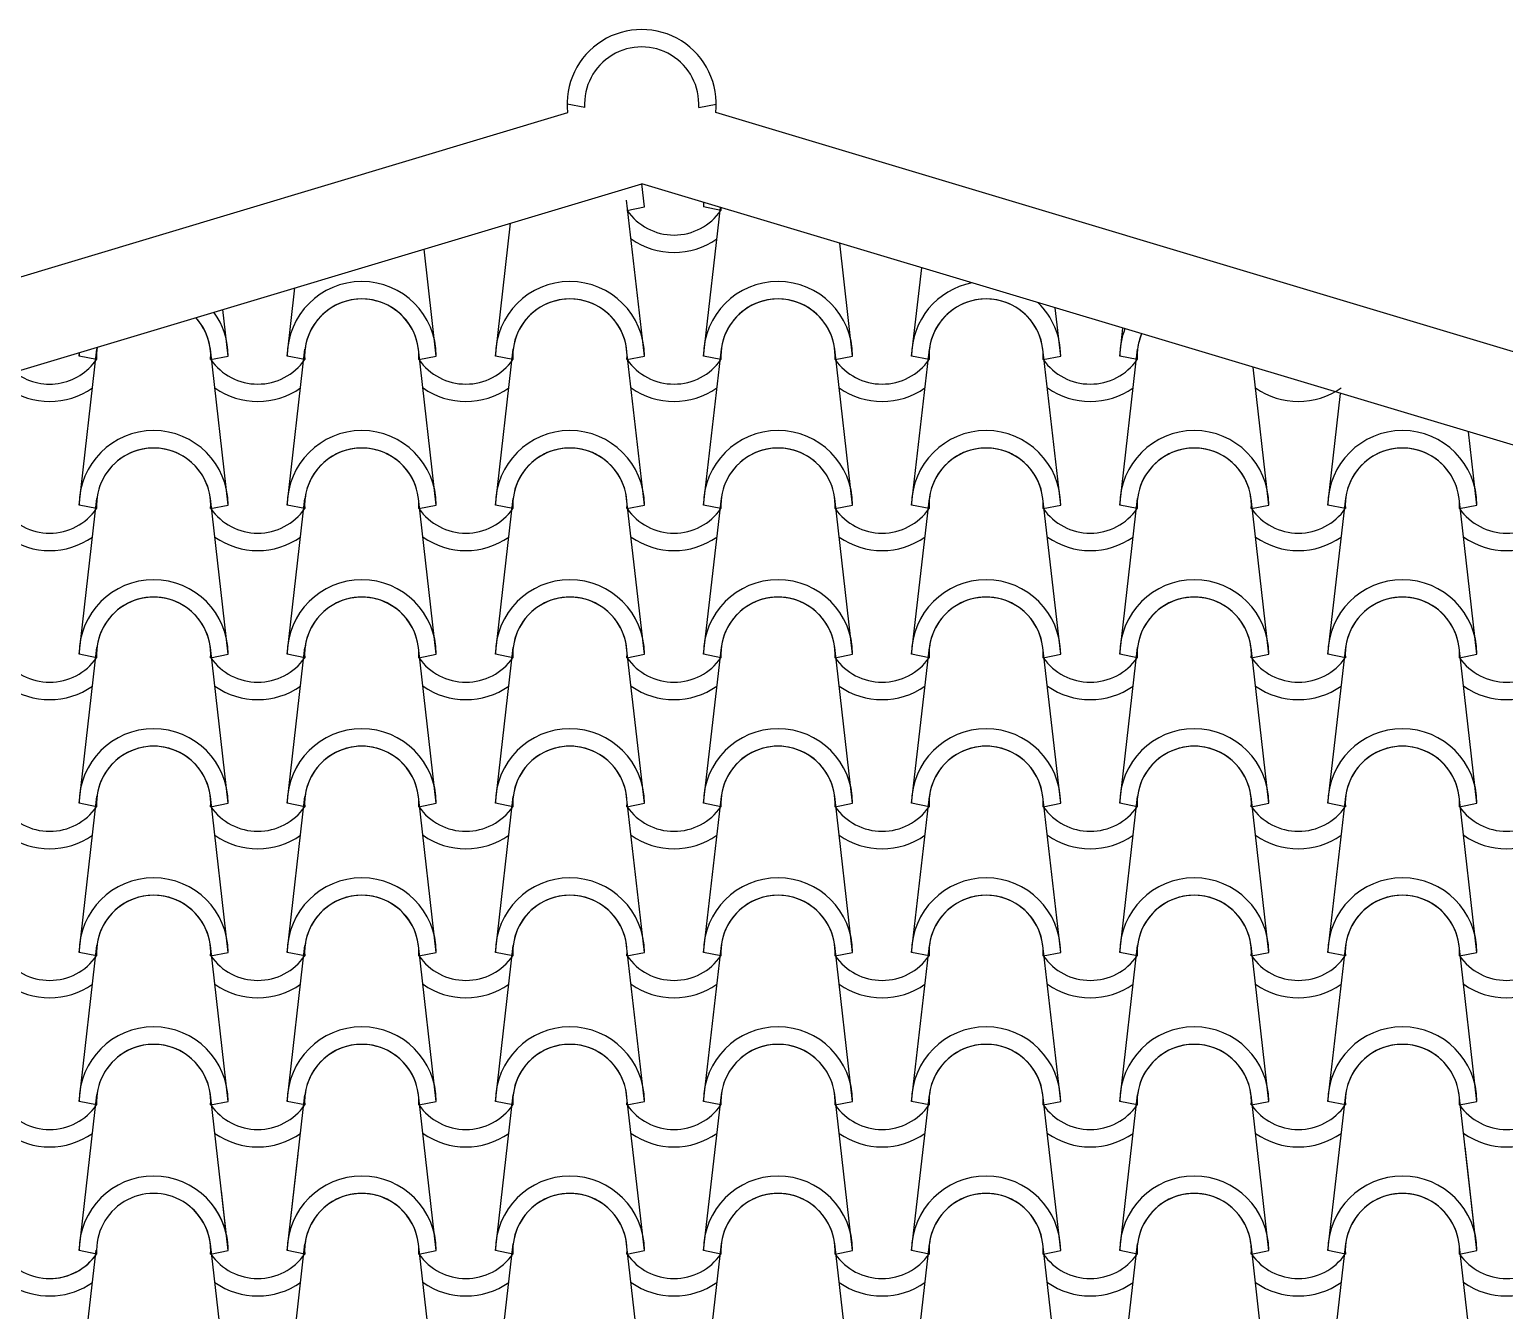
# Model space of a CAD drawing. Header units: millimetres. Extents: x -255 to 41745, y 236 to 29936.
# Drawn here: x 9536 to 10773, y 25998 to 27072 of the extents above; entities that cross this region are included whole.
import ezdxf

# ---------------------------------------------------------------- set-up
doc = ezdxf.new("R2010")
doc.units = ezdxf.units.MM
doc.layers.add('1', color=1, linetype='Continuous')
doc.layers.add('CALIDADES', color=7, linetype='Continuous')

msp = doc.modelspace()

# ---------------------------------------------------------------- linework, layer by layer
at = {"layer": '1'}
for p, q in [((10001.3, 27007), (9986.6, 27009.9)), ((10097, 27007), (10111.6, 27009.9)), ((10051.4, 26923.6), (10049.2, 26943.1)), ((10051.4, 26798.6), (10036.5, 26929.3)), ((10036.7, 26920.7), (10051.4, 26923.6)), ((10036.7, 26920.7), (10051.4, 26923.6)), ((10115.6, 26920.7), (10100.9, 26923.6)), ((10115.6, 26920.7), (10100.9, 26923.6)), ((10100.9, 26798.6), (10115.2, 26923.3)), ((9926.4, 26798.6), (9939.1, 26910)), ((9876.9, 26798.6), (9866.7, 26888.3)), ((10225.9, 26798.6), (10215.1, 26893.3)), ((10275.4, 26798.6), (10283.9, 26872.6)), ((9751.9, 26798.6), (9758.4, 26855.8)), ((9702.4, 26798.6), (9698, 26837.7)), ((10400.4, 26798.6), (10395.8, 26839.1)), ((10449.9, 26798.6), (10452.6, 26822)), ((9577.4, 26673.6), (9592.3, 26804.3)), ((9577.4, 26798.6), (9577.8, 26801.6)), ((9702.4, 26673.6), (9687.5, 26804.3)), ((9751.9, 26673.6), (9766.8, 26804.3)), ((9876.9, 26673.6), (9862, 26804.3)), ((9926.4, 26673.6), (9941.3, 26804.3)), ((10051.4, 26673.6), (10036.5, 26804.3)), ((10100.9, 26673.6), (10115.9, 26804.3)), ((10225.9, 26673.6), (10211, 26804.3)), ((10275.4, 26673.6), (10290.4, 26804.3)), ((10400.4, 26673.6), (10385.5, 26804.3)), ((10449.9, 26673.6), (10464.9, 26804.3)), ((9592.1, 26795.7), (9577.4, 26798.6)), ((9592.1, 26795.7), (9577.4, 26798.6)), ((9687.7, 26795.7), (9702.4, 26798.6)), ((9687.7, 26795.7), (9702.4, 26798.6)), ((9766.6, 26795.7), (9751.9, 26798.6)), ((9766.6, 26795.7), (9751.9, 26798.6)), ((9862.2, 26795.7), (9876.9, 26798.6)), ((9862.2, 26795.7), (9876.9, 26798.6)), ((9941.1, 26795.7), (9926.4, 26798.6)), ((9941.1, 26795.7), (9926.4, 26798.6)), ((10036.7, 26795.7), (10051.4, 26798.6)), ((10036.7, 26795.7), (10051.4, 26798.6)), ((10115.6, 26795.7), (10100.9, 26798.6)), ((10115.6, 26795.7), (10100.9, 26798.6)), ((10211.3, 26795.7), (10225.9, 26798.6)), ((10211.3, 26795.7), (10225.9, 26798.6)), ((10290.1, 26795.7), (10275.4, 26798.6)), ((10290.1, 26795.7), (10275.4, 26798.6)), ((10385.8, 26795.7), (10400.4, 26798.6)), ((10385.8, 26795.7), (10400.4, 26798.6)), ((10464.6, 26795.7), (10449.9, 26798.6)), ((10464.6, 26795.7), (10449.9, 26798.6)), ((10574.9, 26673.6), (10561.7, 26789.3)), ((10624.4, 26673.6), (10635.1, 26767.3)), ((10749.4, 26673.6), (10742.4, 26735.1)), ((9577.4, 26548.6), (9592.3, 26679.3)), ((9702.4, 26548.6), (9687.5, 26679.3)), ((9751.9, 26548.6), (9766.8, 26679.3)), ((9876.9, 26548.6), (9862, 26679.3)), ((9926.4, 26548.6), (9941.3, 26679.3)), ((10051.4, 26548.6), (10036.5, 26679.3)), ((10100.9, 26548.6), (10115.9, 26679.3)), ((10225.9, 26548.6), (10211, 26679.3)), ((10275.4, 26548.6), (10290.4, 26679.3)), ((10400.4, 26548.6), (10385.5, 26679.3)), ((10449.9, 26548.6), (10464.9, 26679.3)), ((10574.9, 26548.6), (10560, 26679.3)), ((10624.4, 26548.6), (10639.4, 26679.3)), ((10749.4, 26548.6), (10734.5, 26679.3)), ((9592.1, 26670.7), (9577.4, 26673.6)), ((9592.1, 26670.7), (9577.4, 26673.6)), ((9687.7, 26670.7), (9702.4, 26673.6)), ((9687.7, 26670.7), (9702.4, 26673.6)), ((9766.6, 26670.7), (9751.9, 26673.6)), ((9766.6, 26670.7), (9751.9, 26673.6)), ((9862.2, 26670.7), (9876.9, 26673.6)), ((9862.2, 26670.7), (9876.9, 26673.6)), ((9941.1, 26670.7), (9926.4, 26673.6)), ((9941.1, 26670.7), (9926.4, 26673.6)), ((10036.7, 26670.7), (10051.4, 26673.6)), ((10036.7, 26670.7), (10051.4, 26673.6)), ((10115.6, 26670.7), (10100.9, 26673.6)), ((10115.6, 26670.7), (10100.9, 26673.6)), ((10211.3, 26670.7), (10225.9, 26673.6)), ((10211.3, 26670.7), (10225.9, 26673.6)), ((10290.1, 26670.7), (10275.4, 26673.6)), ((10290.1, 26670.7), (10275.4, 26673.6)), ((10385.8, 26670.7), (10400.4, 26673.6)), ((10385.8, 26670.7), (10400.4, 26673.6)), ((10464.6, 26670.7), (10449.9, 26673.6)), ((10464.6, 26670.7), (10449.9, 26673.6)), ((10560.3, 26670.7), (10574.9, 26673.6)), ((10560.3, 26670.7), (10574.9, 26673.6)), ((10639.1, 26670.7), (10624.4, 26673.6)), ((10639.1, 26670.7), (10624.4, 26673.6)), ((10734.8, 26670.7), (10749.4, 26673.6)), ((10734.8, 26670.7), (10749.4, 26673.6)), ((9577.4, 26423.6), (9592.3, 26554.3)), ((9702.4, 26423.6), (9687.5, 26554.3)), ((9751.9, 26423.6), (9766.8, 26554.3)), ((9876.9, 26423.6), (9862, 26554.3)), ((9926.4, 26423.6), (9941.3, 26554.3)), ((10051.4, 26423.6), (10036.5, 26554.3)), ((10100.9, 26423.6), (10115.9, 26554.3)), ((10225.9, 26423.6), (10211, 26554.3)), ((10275.4, 26423.6), (10290.4, 26554.3)), ((10400.4, 26423.6), (10385.5, 26554.3)), ((10449.9, 26423.6), (10464.9, 26554.3)), ((10574.9, 26423.6), (10560, 26554.3)), ((10624.4, 26423.6), (10639.4, 26554.3)), ((10749.4, 26423.6), (10734.5, 26554.3)), ((9592.1, 26545.7), (9577.4, 26548.6)), ((9592.1, 26545.7), (9577.4, 26548.6)), ((9687.7, 26545.7), (9702.4, 26548.6)), ((9687.7, 26545.7), (9702.4, 26548.6)), ((9766.6, 26545.7), (9751.9, 26548.6)), ((9766.6, 26545.7), (9751.9, 26548.6)), ((9862.2, 26545.7), (9876.9, 26548.6)), ((9862.2, 26545.7), (9876.9, 26548.6)), ((9941.1, 26545.7), (9926.4, 26548.6)), ((9941.1, 26545.7), (9926.4, 26548.6)), ((10036.7, 26545.7), (10051.4, 26548.6)), ((10036.7, 26545.7), (10051.4, 26548.6)), ((10115.6, 26545.7), (10100.9, 26548.6)), ((10115.6, 26545.7), (10100.9, 26548.6)), ((10211.3, 26545.7), (10225.9, 26548.6)), ((10211.3, 26545.7), (10225.9, 26548.6)), ((10290.1, 26545.7), (10275.4, 26548.6)), ((10290.1, 26545.7), (10275.4, 26548.6)), ((10385.8, 26545.7), (10400.4, 26548.6)), ((10385.8, 26545.7), (10400.4, 26548.6)), ((10464.6, 26545.7), (10449.9, 26548.6)), ((10464.6, 26545.7), (10449.9, 26548.6)), ((10560.3, 26545.7), (10574.9, 26548.6)), ((10560.3, 26545.7), (10574.9, 26548.6)), ((10639.1, 26545.7), (10624.4, 26548.6)), ((10639.1, 26545.7), (10624.4, 26548.6)), ((10734.8, 26545.7), (10749.4, 26548.6)), ((10734.8, 26545.7), (10749.4, 26548.6)), ((9577.4, 26298.6), (9592.3, 26429.3)), ((9702.4, 26298.6), (9687.5, 26429.3)), ((9751.9, 26298.6), (9766.8, 26429.3)), ((9876.9, 26298.6), (9862, 26429.3)), ((9926.4, 26298.6), (9941.3, 26429.3)), ((10051.4, 26298.6), (10036.5, 26429.3)), ((10100.9, 26298.6), (10115.9, 26429.3)), ((10225.9, 26298.6), (10211, 26429.3)), ((10275.4, 26298.6), (10290.4, 26429.3)), ((10400.4, 26298.6), (10385.5, 26429.3)), ((10449.9, 26298.6), (10464.9, 26429.3)), ((10574.9, 26298.6), (10560, 26429.3)), ((10624.4, 26298.6), (10639.4, 26429.3)), ((10749.4, 26298.6), (10734.5, 26429.3)), ((9592.1, 26420.7), (9577.4, 26423.6)), ((9592.1, 26420.7), (9577.4, 26423.6)), ((9687.7, 26420.7), (9702.4, 26423.6)), ((9687.7, 26420.7), (9702.4, 26423.6)), ((9766.6, 26420.7), (9751.9, 26423.6)), ((9766.6, 26420.7), (9751.9, 26423.6)), ((9862.2, 26420.7), (9876.9, 26423.6)), ((9862.2, 26420.7), (9876.9, 26423.6)), ((9941.1, 26420.7), (9926.4, 26423.6)), ((9941.1, 26420.7), (9926.4, 26423.6)), ((10036.7, 26420.7), (10051.4, 26423.6)), ((10036.7, 26420.7), (10051.4, 26423.6)), ((10115.6, 26420.7), (10100.9, 26423.6)), ((10115.6, 26420.7), (10100.9, 26423.6)), ((10211.3, 26420.7), (10225.9, 26423.6)), ((10211.3, 26420.7), (10225.9, 26423.6)), ((10290.1, 26420.7), (10275.4, 26423.6)), ((10290.1, 26420.7), (10275.4, 26423.6)), ((10385.8, 26420.7), (10400.4, 26423.6)), ((10385.8, 26420.7), (10400.4, 26423.6)), ((10464.6, 26420.7), (10449.9, 26423.6)), ((10464.6, 26420.7), (10449.9, 26423.6)), ((10560.3, 26420.7), (10574.9, 26423.6)), ((10560.3, 26420.7), (10574.9, 26423.6)), ((10639.1, 26420.7), (10624.4, 26423.6)), ((10639.1, 26420.7), (10624.4, 26423.6)), ((10734.8, 26420.7), (10749.4, 26423.6)), ((10734.8, 26420.7), (10749.4, 26423.6)), ((9577.4, 26173.6), (9592.3, 26304.3)), ((9592.1, 26295.7), (9577.4, 26298.6)), ((9592.1, 26295.7), (9577.4, 26298.6)), ((9702.4, 26173.6), (9687.5, 26304.3)), ((9687.7, 26295.7), (9702.4, 26298.6)), ((9687.7, 26295.7), (9702.4, 26298.6)), ((9751.9, 26173.6), (9766.8, 26304.3)), ((9766.6, 26295.7), (9751.9, 26298.6)), ((9766.6, 26295.7), (9751.9, 26298.6)), ((9876.9, 26173.6), (9862, 26304.3)), ((9862.2, 26295.7), (9876.9, 26298.6)), ((9862.2, 26295.7), (9876.9, 26298.6)), ((9926.4, 26173.6), (9941.3, 26304.3)), ((9941.1, 26295.7), (9926.4, 26298.6)), ((9941.1, 26295.7), (9926.4, 26298.6)), ((10051.4, 26173.6), (10036.5, 26304.3)), ((10036.7, 26295.7), (10051.4, 26298.6)), ((10036.7, 26295.7), (10051.4, 26298.6)), ((10100.9, 26173.6), (10115.9, 26304.3)), ((10115.6, 26295.7), (10100.9, 26298.6)), ((10115.6, 26295.7), (10100.9, 26298.6)), ((10225.9, 26173.6), (10211, 26304.3)), ((10211.3, 26295.7), (10225.9, 26298.6)), ((10211.3, 26295.7), (10225.9, 26298.6)), ((10275.4, 26173.6), (10290.4, 26304.3)), ((10290.1, 26295.7), (10275.4, 26298.6)), ((10290.1, 26295.7), (10275.4, 26298.6)), ((10400.4, 26173.6), (10385.5, 26304.3)), ((10385.8, 26295.7), (10400.4, 26298.6)), ((10385.8, 26295.7), (10400.4, 26298.6)), ((10449.9, 26173.6), (10464.9, 26304.3)), ((10464.6, 26295.7), (10449.9, 26298.6)), ((10464.6, 26295.7), (10449.9, 26298.6)), ((10574.9, 26173.6), (10560, 26304.3)), ((10560.3, 26295.7), (10574.9, 26298.6)), ((10560.3, 26295.7), (10574.9, 26298.6)), ((10624.4, 26173.6), (10639.4, 26304.3)), ((10639.1, 26295.7), (10624.4, 26298.6)), ((10639.1, 26295.7), (10624.4, 26298.6)), ((10749.4, 26173.6), (10734.5, 26304.3)), ((10734.8, 26295.7), (10749.4, 26298.6)), ((10734.8, 26295.7), (10749.4, 26298.6)), ((9577.4, 26048.6), (9592.3, 26179.3)), ((9592.1, 26170.7), (9577.4, 26173.6)), ((9592.1, 26170.7), (9577.4, 26173.6)), ((9702.4, 26048.6), (9687.5, 26179.3)), ((9687.7, 26170.7), (9702.4, 26173.6)), ((9687.7, 26170.7), (9702.4, 26173.6)), ((9751.9, 26048.6), (9766.8, 26179.3)), ((9766.6, 26170.7), (9751.9, 26173.6)), ((9766.6, 26170.7), (9751.9, 26173.6)), ((9876.9, 26048.6), (9862, 26179.3)), ((9862.2, 26170.7), (9876.9, 26173.6)), ((9862.2, 26170.7), (9876.9, 26173.6)), ((9926.4, 26048.6), (9941.3, 26179.3)), ((9941.1, 26170.7), (9926.4, 26173.6)), ((9941.1, 26170.7), (9926.4, 26173.6)), ((10051.4, 26048.6), (10036.5, 26179.3)), ((10036.7, 26170.7), (10051.4, 26173.6)), ((10036.7, 26170.7), (10051.4, 26173.6)), ((10100.9, 26048.6), (10115.9, 26179.3)), ((10115.6, 26170.7), (10100.9, 26173.6)), ((10115.6, 26170.7), (10100.9, 26173.6)), ((10225.9, 26048.6), (10211, 26179.3)), ((10211.3, 26170.7), (10225.9, 26173.6)), ((10211.3, 26170.7), (10225.9, 26173.6)), ((10275.4, 26048.6), (10290.4, 26179.3)), ((10290.1, 26170.7), (10275.4, 26173.6)), ((10290.1, 26170.7), (10275.4, 26173.6)), ((10400.4, 26048.6), (10385.5, 26179.3)), ((10385.8, 26170.7), (10400.4, 26173.6)), ((10385.8, 26170.7), (10400.4, 26173.6)), ((10449.9, 26048.6), (10464.9, 26179.3)), ((10464.6, 26170.7), (10449.9, 26173.6)), ((10464.6, 26170.7), (10449.9, 26173.6)), ((10574.9, 26048.6), (10560, 26179.3)), ((10560.3, 26170.7), (10574.9, 26173.6)), ((10560.3, 26170.7), (10574.9, 26173.6)), ((10624.4, 26048.6), (10639.4, 26179.3)), ((10639.1, 26170.7), (10624.4, 26173.6)), ((10639.1, 26170.7), (10624.4, 26173.6)), ((10749.4, 26048.6), (10734.5, 26179.3)), ((10734.8, 26170.7), (10749.4, 26173.6)), ((10734.8, 26170.7), (10749.4, 26173.6)), ((10749.4, 26048.6), (10739.5, 26135.7)), ((9751.9, 26048.6), (9761.2, 26129.5)), ((9702.4, 26048.6), (9696.7, 26098.8)), ((9577.4, 25923.6), (9591.7, 26048.8)), ((9592.1, 26045.7), (9577.4, 26048.6)), ((9592.1, 26045.7), (9587.2, 26046.7)), ((9592.1, 26045.7), (9587.2, 26046.7)), ((9702.4, 25923.6), (9687.5, 26054.3)), ((9687.7, 26045.7), (9702.4, 26048.6)), ((9687.7, 26045.7), (9702.4, 26048.6)), ((9687.7, 26045.7), (9702.4, 26048.6)), ((9751.9, 25923.6), (9766.8, 26054.3)), ((9766.6, 26045.7), (9751.9, 26048.6)), ((9766.6, 26045.7), (9751.9, 26048.6)), ((9766.6, 26045.7), (9751.9, 26048.6)), ((9876.9, 25923.6), (9862, 26054.3)), ((9862.2, 26045.7), (9876.9, 26048.6)), ((9862.2, 26045.7), (9876.9, 26048.6)), ((9862.2, 26045.7), (9876.9, 26048.6)), ((9926.4, 25923.6), (9941.3, 26054.3)), ((9941.1, 26045.7), (9926.4, 26048.6)), ((9941.1, 26045.7), (9926.4, 26048.6)), ((9941.1, 26045.7), (9926.4, 26048.6)), ((10051.4, 25923.6), (10036.5, 26054.3)), ((10036.7, 26045.7), (10051.4, 26048.6)), ((10036.7, 26045.7), (10051.4, 26048.6)), ((10036.7, 26045.7), (10051.4, 26048.6)), ((10100.9, 25923.6), (10115.9, 26054.3)), ((10115.6, 26045.7), (10100.9, 26048.6)), ((10115.6, 26045.7), (10100.9, 26048.6)), ((10115.6, 26045.7), (10100.9, 26048.6)), ((10225.9, 25923.6), (10211, 26054.3)), ((10211.3, 26045.7), (10225.9, 26048.6)), ((10211.3, 26045.7), (10225.9, 26048.6)), ((10211.3, 26045.7), (10225.9, 26048.6)), ((10275.4, 25923.6), (10290.4, 26054.3)), ((10290.1, 26045.7), (10275.4, 26048.6)), ((10290.1, 26045.7), (10275.4, 26048.6)), ((10290.1, 26045.7), (10275.4, 26048.6)), ((10400.4, 25923.6), (10385.5, 26054.3)), ((10385.8, 26045.7), (10400.4, 26048.6)), ((10385.8, 26045.7), (10400.4, 26048.6)), ((10385.8, 26045.7), (10400.4, 26048.6)), ((10449.9, 25923.6), (10464.9, 26054.3)), ((10464.6, 26045.7), (10449.9, 26048.6)), ((10464.6, 26045.7), (10449.9, 26048.6)), ((10464.6, 26045.7), (10449.9, 26048.6)), ((10574.9, 25923.6), (10560, 26054.3)), ((10560.3, 26045.7), (10574.9, 26048.6)), ((10560.3, 26045.7), (10574.9, 26048.6)), ((10560.3, 26045.7), (10574.9, 26048.6)), ((10624.4, 25923.6), (10639.4, 26054.3)), ((10639.1, 26045.7), (10624.4, 26048.6)), ((10639.1, 26045.7), (10624.4, 26048.6)), ((10639.1, 26045.7), (10624.4, 26048.6)), ((10749.4, 25923.6), (10734.5, 26054.3)), ((10734.8, 26045.7), (10749.4, 26048.6)), ((10734.8, 26045.7), (10749.4, 26048.6)), ((10734.8, 26045.7), (10749.4, 26048.6))]:
    msp.add_line(p, q, dxfattribs=at)
for centre, radius, start, end in [((10049.1, 27009.9), 47.9, 356.4887, 183.5113), ((10163.4, 26923.6), 62.5, 176.4563, 180), ((10163.4, 26923.6), 62.5, 176.4563, 180), ((10163.4, 26923.6), 47.9, 180.5701, 183.5113), ((10163.4, 26923.6), 47.9, 180.5701, 183.5113), ((10076.2, 26948), 47.9, 214.756, 325.244), ((10076.2, 26948), 47.9, 214.756, 325.244), ((10076.2, 26948), 62.5, 234.9308, 305.0692), ((9814.4, 26798.6), 62.5, 0, 180), ((9814.4, 26798.6), 62.5, 0, 180), ((9988.9, 26798.6), 62.5, 0, 180), ((9988.9, 26798.6), 62.5, 0, 180), ((10163.4, 26798.6), 62.5, 0, 180), ((10163.4, 26798.6), 62.5, 0, 180), ((10337.9, 26798.6), 62.5, 100.9549, 180), ((9814.4, 26798.6), 47.9, 356.4887, 183.5113), ((9814.4, 26798.6), 47.9, 356.4887, 183.5113), ((9814.4, 26798.6), 47.9, 6.838, 173.162), ((9988.9, 26798.6), 47.9, 356.4887, 183.5113), ((9988.9, 26798.6), 47.9, 356.4887, 183.5113), ((9988.9, 26798.6), 47.9, 6.838, 173.162), ((10163.4, 26798.6), 47.9, 356.4887, 183.5113), ((10163.4, 26798.6), 47.9, 356.4887, 183.5113), ((10163.4, 26798.6), 47.9, 6.838, 173.162), ((10337.9, 26798.6), 47.9, 356.4887, 183.5113), ((10337.9, 26798.6), 47.9, 356.4887, 183.5113), ((10337.9, 26798.6), 47.9, 6.838, 173.162), ((10337.9, 26798.6), 62.5, 0, 45.6466), ((9639.9, 26798.6), 47.9, 356.4887, 42.3148), ((9639.9, 26798.6), 47.9, 356.4887, 42.3148), ((9639.9, 26798.6), 47.9, 6.838, 42.3148), ((9639.9, 26798.6), 62.5, 0, 36.0563), ((10512.4, 26798.6), 62.5, 158.5125, 180), ((10512.4, 26798.6), 62.5, 158.5125, 180), ((10512.4, 26798.6), 47.9, 157.0501, 183.5113), ((10512.4, 26798.6), 47.9, 157.0501, 183.5113), ((10512.4, 26798.6), 47.9, 157.0501, 173.162), ((9639.9, 26798.6), 62.5, 177.3422, 180), ((9639.9, 26798.6), 47.9, 171.0837, 183.5113), ((9639.9, 26798.6), 47.9, 171.0837, 183.5113), ((9639.9, 26798.6), 47.9, 171.0837, 173.162), ((9552.7, 26823), 47.9, 232.0048, 325.244), ((9552.7, 26823), 47.9, 232.0048, 325.244), ((9727.2, 26823), 47.9, 214.756, 325.244), ((9727.2, 26823), 47.9, 214.756, 325.244), ((9901.7, 26823), 47.9, 214.756, 325.244), ((9901.7, 26823), 47.9, 214.756, 325.244), ((10076.2, 26823), 47.9, 214.756, 325.244), ((10076.2, 26823), 47.9, 214.756, 325.244), ((10250.7, 26823), 47.9, 214.756, 325.244), ((10250.7, 26823), 47.9, 214.756, 325.244), ((10425.2, 26823), 47.9, 214.756, 325.244), ((10425.2, 26823), 47.9, 214.756, 325.244), ((9552.7, 26823), 62.5, 234.9308, 305.0692), ((9727.2, 26823), 62.5, 234.9308, 305.0692), ((9901.7, 26823), 62.5, 234.9308, 305.0692), ((10076.2, 26823), 62.5, 234.9308, 305.0692), ((10250.7, 26823), 62.5, 234.9308, 305.0692), ((10425.2, 26823), 62.5, 234.9308, 305.0692), ((10599.7, 26823), 62.5, 234.9308, 305.0692), ((9639.9, 26673.6), 62.5, 0, 180), ((9639.9, 26673.6), 62.5, 0, 180), ((9814.4, 26673.6), 62.5, 0, 180), ((9814.4, 26673.6), 62.5, 0, 180), ((9988.9, 26673.6), 62.5, 0, 180), ((9988.9, 26673.6), 62.5, 0, 180), ((10163.4, 26673.6), 62.5, 0, 180), ((10163.4, 26673.6), 62.5, 0, 180), ((10337.9, 26673.6), 62.5, 0, 180), ((10337.9, 26673.6), 62.5, 0, 180), ((10512.4, 26673.6), 62.5, 0, 180), ((10512.4, 26673.6), 62.5, 0, 180), ((10686.9, 26673.6), 62.5, 0, 180), ((10686.9, 26673.6), 62.5, 0, 180), ((9639.9, 26673.6), 47.9, 356.4887, 183.5113), ((9639.9, 26673.6), 47.9, 356.4887, 183.5113), ((9639.9, 26673.6), 47.9, 6.838, 173.162), ((9814.4, 26673.6), 47.9, 356.4887, 183.5113), ((9814.4, 26673.6), 47.9, 356.4887, 183.5113), ((9814.4, 26673.6), 47.9, 6.838, 173.162), ((9988.9, 26673.6), 47.9, 356.4887, 183.5113), ((9988.9, 26673.6), 47.9, 356.4887, 183.5113), ((9988.9, 26673.6), 47.9, 6.838, 173.162), ((10163.4, 26673.6), 47.9, 356.4887, 183.5113), ((10163.4, 26673.6), 47.9, 356.4887, 183.5113), ((10163.4, 26673.6), 47.9, 6.838, 173.162), ((10337.9, 26673.6), 47.9, 356.4887, 183.5113), ((10337.9, 26673.6), 47.9, 356.4887, 183.5113), ((10337.9, 26673.6), 47.9, 6.838, 173.162), ((10512.4, 26673.6), 47.9, 356.4887, 183.5113), ((10512.4, 26673.6), 47.9, 356.4887, 183.5113), ((10512.4, 26673.6), 47.9, 6.838, 173.162), ((10686.9, 26673.6), 47.9, 356.4887, 183.5113), ((10686.9, 26673.6), 47.9, 356.4887, 183.5113), ((10686.9, 26673.6), 47.9, 6.838, 173.162), ((9552.7, 26698), 47.9, 214.756, 325.244), ((9552.7, 26698), 47.9, 214.756, 325.244), ((9727.2, 26698), 47.9, 214.756, 325.244), ((9727.2, 26698), 47.9, 214.756, 325.244), ((9901.7, 26698), 47.9, 214.756, 325.244), ((9901.7, 26698), 47.9, 214.756, 325.244), ((10076.2, 26698), 47.9, 214.756, 325.244), ((10076.2, 26698), 47.9, 214.756, 325.244), ((10250.7, 26698), 47.9, 214.756, 325.244), ((10250.7, 26698), 47.9, 214.756, 325.244), ((10425.2, 26698), 47.9, 214.756, 325.244), ((10425.2, 26698), 47.9, 214.756, 325.244), ((10599.7, 26698), 47.9, 214.756, 325.244), ((10599.7, 26698), 47.9, 214.756, 325.244), ((10774.2, 26698), 47.9, 214.756, 325.244), ((10774.2, 26698), 47.9, 214.756, 325.244), ((9552.7, 26698), 62.5, 234.9308, 305.0692), ((9727.2, 26698), 62.5, 234.9308, 305.0692), ((9901.7, 26698), 62.5, 234.9308, 305.0692), ((10076.2, 26698), 62.5, 234.9308, 305.0692), ((10250.7, 26698), 62.5, 234.9308, 305.0692), ((10425.2, 26698), 62.5, 234.9308, 305.0692), ((10599.7, 26698), 62.5, 234.9308, 305.0692), ((10774.2, 26698), 62.5, 234.9308, 305.0692), ((9639.9, 26548.6), 62.5, 0, 180), ((9639.9, 26548.6), 62.5, 0, 180), ((9814.4, 26548.6), 62.5, 0, 180), ((9814.4, 26548.6), 62.5, 0, 180), ((9988.9, 26548.6), 62.5, 0, 180), ((9988.9, 26548.6), 62.5, 0, 180), ((10163.4, 26548.6), 62.5, 0, 180), ((10163.4, 26548.6), 62.5, 0, 180), ((10337.9, 26548.6), 62.5, 0, 180), ((10337.9, 26548.6), 62.5, 0, 180), ((10512.4, 26548.6), 62.5, 0, 180), ((10512.4, 26548.6), 62.5, 0, 180), ((10686.9, 26548.6), 62.5, 0, 180), ((10686.9, 26548.6), 62.5, 0, 180), ((9639.9, 26548.6), 47.9, 356.4887, 183.5113), ((9639.9, 26548.6), 47.9, 356.4887, 183.5113), ((9639.9, 26548.6), 47.9, 6.838, 173.162), ((9814.4, 26548.6), 47.9, 356.4887, 183.5113), ((9814.4, 26548.6), 47.9, 356.4887, 183.5113), ((9814.4, 26548.6), 47.9, 6.838, 173.162), ((9988.9, 26548.6), 47.9, 356.4887, 183.5113), ((9988.9, 26548.6), 47.9, 356.4887, 183.5113), ((9988.9, 26548.6), 47.9, 6.838, 173.162), ((10163.4, 26548.6), 47.9, 356.4887, 183.5113), ((10163.4, 26548.6), 47.9, 356.4887, 183.5113), ((10163.4, 26548.6), 47.9, 6.838, 173.162), ((10337.9, 26548.6), 47.9, 356.4887, 183.5113), ((10337.9, 26548.6), 47.9, 356.4887, 183.5113), ((10337.9, 26548.6), 47.9, 6.838, 173.162), ((10512.4, 26548.6), 47.9, 356.4887, 183.5113), ((10512.4, 26548.6), 47.9, 356.4887, 183.5113), ((10512.4, 26548.6), 47.9, 6.838, 173.162), ((10686.9, 26548.6), 47.9, 356.4887, 183.5113), ((10686.9, 26548.6), 47.9, 356.4887, 183.5113), ((10686.9, 26548.6), 47.9, 6.838, 173.162), ((9552.7, 26573), 47.9, 214.756, 325.244), ((9552.7, 26573), 47.9, 214.756, 325.244), ((9727.2, 26573), 47.9, 214.756, 325.244), ((9727.2, 26573), 47.9, 214.756, 325.244), ((9901.7, 26573), 47.9, 214.756, 325.244), ((9901.7, 26573), 47.9, 214.756, 325.244), ((10076.2, 26573), 47.9, 214.756, 325.244), ((10076.2, 26573), 47.9, 214.756, 325.244), ((10250.7, 26573), 47.9, 214.756, 325.244), ((10250.7, 26573), 47.9, 214.756, 325.244), ((10425.2, 26573), 47.9, 214.756, 325.244), ((10425.2, 26573), 47.9, 214.756, 325.244), ((10599.7, 26573), 47.9, 214.756, 325.244), ((10599.7, 26573), 47.9, 214.756, 325.244), ((10774.2, 26573), 47.9, 214.756, 325.244), ((10774.2, 26573), 47.9, 214.756, 325.244), ((9552.7, 26573), 62.5, 234.9308, 305.0692), ((9727.2, 26573), 62.5, 234.9308, 305.0692), ((9901.7, 26573), 62.5, 234.9308, 305.0692), ((10076.2, 26573), 62.5, 234.9308, 305.0692), ((10250.7, 26573), 62.5, 234.9308, 305.0692), ((10425.2, 26573), 62.5, 234.9308, 305.0692), ((10599.7, 26573), 62.5, 234.9308, 305.0692), ((10774.2, 26573), 62.5, 234.9308, 305.0692), ((9639.9, 26423.6), 62.5, 0, 180), ((9639.9, 26423.6), 62.5, 0, 180), ((9814.4, 26423.6), 62.5, 0, 180), ((9814.4, 26423.6), 62.5, 0, 180), ((9988.9, 26423.6), 62.5, 0, 180), ((9988.9, 26423.6), 62.5, 0, 180), ((10163.4, 26423.6), 62.5, 0, 180), ((10163.4, 26423.6), 62.5, 0, 180), ((10337.9, 26423.6), 62.5, 0, 180), ((10337.9, 26423.6), 62.5, 0, 180), ((10512.4, 26423.6), 62.5, 0, 180), ((10512.4, 26423.6), 62.5, 0, 180), ((10686.9, 26423.6), 62.5, 0, 180), ((10686.9, 26423.6), 62.5, 0, 180), ((9639.9, 26423.6), 47.9, 356.4887, 183.5113), ((9639.9, 26423.6), 47.9, 356.4887, 183.5113), ((9639.9, 26423.6), 47.9, 6.838, 173.162), ((9814.4, 26423.6), 47.9, 356.4887, 183.5113), ((9814.4, 26423.6), 47.9, 356.4887, 183.5113), ((9814.4, 26423.6), 47.9, 6.838, 173.162), ((9988.9, 26423.6), 47.9, 356.4887, 183.5113), ((9988.9, 26423.6), 47.9, 356.4887, 183.5113), ((9988.9, 26423.6), 47.9, 6.838, 173.162), ((10163.4, 26423.6), 47.9, 356.4887, 183.5113), ((10163.4, 26423.6), 47.9, 356.4887, 183.5113), ((10163.4, 26423.6), 47.9, 6.838, 173.162), ((10337.9, 26423.6), 47.9, 356.4887, 183.5113), ((10337.9, 26423.6), 47.9, 356.4887, 183.5113), ((10337.9, 26423.6), 47.9, 6.838, 173.162), ((10512.4, 26423.6), 47.9, 356.4887, 183.5113), ((10512.4, 26423.6), 47.9, 356.4887, 183.5113), ((10512.4, 26423.6), 47.9, 6.838, 173.162), ((10686.9, 26423.6), 47.9, 356.4887, 183.5113), ((10686.9, 26423.6), 47.9, 356.4887, 183.5113), ((10686.9, 26423.6), 47.9, 6.838, 173.162), ((9552.7, 26448), 47.9, 214.756, 325.244), ((9552.7, 26448), 47.9, 214.756, 325.244), ((9727.2, 26448), 47.9, 214.756, 325.244), ((9727.2, 26448), 47.9, 214.756, 325.244), ((9901.7, 26448), 47.9, 214.756, 325.244), ((9901.7, 26448), 47.9, 214.756, 325.244), ((10076.2, 26448), 47.9, 214.756, 325.244), ((10076.2, 26448), 47.9, 214.756, 325.244), ((10250.7, 26448), 47.9, 214.756, 325.244), ((10250.7, 26448), 47.9, 214.756, 325.244), ((10425.2, 26448), 47.9, 214.756, 325.244), ((10425.2, 26448), 47.9, 214.756, 325.244), ((10599.7, 26448), 47.9, 214.756, 325.244), ((10599.7, 26448), 47.9, 214.756, 325.244), ((10774.2, 26448), 47.9, 214.756, 325.244), ((10774.2, 26448), 47.9, 214.756, 325.244), ((9552.7, 26448), 62.5, 234.9308, 305.0692), ((9727.2, 26448), 62.5, 234.9308, 305.0692), ((9901.7, 26448), 62.5, 234.9308, 305.0692), ((10076.2, 26448), 62.5, 234.9308, 305.0692), ((10250.7, 26448), 62.5, 234.9308, 305.0692), ((10425.2, 26448), 62.5, 234.9308, 305.0692), ((10599.7, 26448), 62.5, 234.9308, 305.0692), ((10774.2, 26448), 62.5, 234.9308, 305.0692), ((9639.9, 26298.6), 62.5, 0, 180), ((9639.9, 26298.6), 62.5, 0, 180), ((9814.4, 26298.6), 62.5, 0, 180), ((9814.4, 26298.6), 62.5, 0, 180), ((9988.9, 26298.6), 62.5, 0, 180), ((9988.9, 26298.6), 62.5, 0, 180), ((10163.4, 26298.6), 62.5, 0, 180), ((10163.4, 26298.6), 62.5, 0, 180), ((10337.9, 26298.6), 62.5, 0, 180), ((10337.9, 26298.6), 62.5, 0, 180), ((10512.4, 26298.6), 62.5, 0, 180), ((10512.4, 26298.6), 62.5, 0, 180), ((10686.9, 26298.6), 62.5, 0, 180), ((10686.9, 26298.6), 62.5, 0, 180), ((9639.9, 26298.6), 47.9, 356.4887, 183.5113), ((9639.9, 26298.6), 47.9, 356.4887, 183.5113), ((9639.9, 26298.6), 47.9, 6.838, 173.162), ((9814.4, 26298.6), 47.9, 356.4887, 183.5113), ((9814.4, 26298.6), 47.9, 356.4887, 183.5113), ((9814.4, 26298.6), 47.9, 6.838, 173.162), ((9988.9, 26298.6), 47.9, 356.4887, 183.5113), ((9988.9, 26298.6), 47.9, 356.4887, 183.5113), ((9988.9, 26298.6), 47.9, 6.838, 173.162), ((10163.4, 26298.6), 47.9, 356.4887, 183.5113), ((10163.4, 26298.6), 47.9, 356.4887, 183.5113), ((10163.4, 26298.6), 47.9, 6.838, 173.162), ((10337.9, 26298.6), 47.9, 356.4887, 183.5113), ((10337.9, 26298.6), 47.9, 356.4887, 183.5113), ((10337.9, 26298.6), 47.9, 6.838, 173.162), ((10512.4, 26298.6), 47.9, 356.4887, 183.5113), ((10512.4, 26298.6), 47.9, 356.4887, 183.5113), ((10512.4, 26298.6), 47.9, 6.838, 173.162), ((10686.9, 26298.6), 47.9, 356.4887, 183.5113), ((10686.9, 26298.6), 47.9, 356.4887, 183.5113), ((10686.9, 26298.6), 47.9, 6.838, 173.162), ((9552.7, 26323), 47.9, 214.756, 325.244), ((9552.7, 26323), 47.9, 214.756, 325.244), ((9727.2, 26323), 47.9, 214.756, 325.244), ((9727.2, 26323), 47.9, 214.756, 325.244), ((9901.7, 26323), 47.9, 214.756, 325.244), ((9901.7, 26323), 47.9, 214.756, 325.244), ((10076.2, 26323), 47.9, 214.756, 325.244), ((10076.2, 26323), 47.9, 214.756, 325.244), ((10250.7, 26323), 47.9, 214.756, 325.244), ((10250.7, 26323), 47.9, 214.756, 325.244), ((10425.2, 26323), 47.9, 214.756, 325.244), ((10425.2, 26323), 47.9, 214.756, 325.244), ((10599.7, 26323), 47.9, 214.756, 325.244), ((10599.7, 26323), 47.9, 214.756, 325.244), ((10774.2, 26323), 47.9, 214.756, 325.244), ((10774.2, 26323), 47.9, 214.756, 325.244), ((9552.7, 26323), 62.5, 234.9308, 305.0692), ((9727.2, 26323), 62.5, 234.9308, 305.0692), ((9901.7, 26323), 62.5, 234.9308, 305.0692), ((10076.2, 26323), 62.5, 234.9308, 305.0692), ((10250.7, 26323), 62.5, 234.9308, 305.0692), ((10425.2, 26323), 62.5, 234.9308, 305.0692), ((10599.7, 26323), 62.5, 234.9308, 305.0692), ((10774.2, 26323), 62.5, 234.9308, 305.0692), ((9639.9, 26173.6), 62.5, 0, 180), ((9639.9, 26173.6), 62.5, 0, 180), ((9814.4, 26173.6), 62.5, 0, 180), ((9814.4, 26173.6), 62.5, 0, 180), ((9988.9, 26173.6), 62.5, 0, 180), ((9988.9, 26173.6), 62.5, 0, 180), ((10163.4, 26173.6), 62.5, 0, 180), ((10163.4, 26173.6), 62.5, 0, 180), ((10337.9, 26173.6), 62.5, 0, 180), ((10337.9, 26173.6), 62.5, 0, 180), ((10512.4, 26173.6), 62.5, 0, 180), ((10512.4, 26173.6), 62.5, 0, 180), ((10686.9, 26173.6), 62.5, 0, 180), ((10686.9, 26173.6), 62.5, 0, 180), ((9639.9, 26173.6), 47.9, 356.4887, 183.5113), ((9639.9, 26173.6), 47.9, 356.4887, 183.5113), ((9639.9, 26173.6), 47.9, 6.838, 173.162), ((9814.4, 26173.6), 47.9, 356.4887, 183.5113), ((9814.4, 26173.6), 47.9, 356.4887, 183.5113), ((9814.4, 26173.6), 47.9, 6.838, 173.162), ((9988.9, 26173.6), 47.9, 356.4887, 183.5113), ((9988.9, 26173.6), 47.9, 356.4887, 183.5113), ((9988.9, 26173.6), 47.9, 6.838, 173.162), ((10163.4, 26173.6), 47.9, 356.4887, 183.5113), ((10163.4, 26173.6), 47.9, 356.4887, 183.5113), ((10163.4, 26173.6), 47.9, 6.838, 173.162), ((10337.9, 26173.6), 47.9, 356.4887, 183.5113), ((10337.9, 26173.6), 47.9, 356.4887, 183.5113), ((10337.9, 26173.6), 47.9, 6.838, 173.162), ((10512.4, 26173.6), 47.9, 356.4887, 183.5113), ((10512.4, 26173.6), 47.9, 356.4887, 183.5113), ((10512.4, 26173.6), 47.9, 6.838, 173.162), ((10686.9, 26173.6), 47.9, 356.4887, 183.5113), ((10686.9, 26173.6), 47.9, 356.4887, 183.5113), ((10686.9, 26173.6), 47.9, 6.838, 173.162), ((9552.7, 26198), 47.9, 214.756, 325.244), ((9552.7, 26198), 47.9, 214.756, 325.244), ((9727.2, 26198), 47.9, 214.756, 325.244), ((9727.2, 26198), 47.9, 214.756, 325.244), ((9901.7, 26198), 47.9, 214.756, 325.244), ((9901.7, 26198), 47.9, 214.756, 325.244), ((10076.2, 26198), 47.9, 214.756, 325.244), ((10076.2, 26198), 47.9, 214.756, 325.244), ((10250.7, 26198), 47.9, 214.756, 325.244), ((10250.7, 26198), 47.9, 214.756, 325.244), ((10425.2, 26198), 47.9, 214.756, 325.244), ((10425.2, 26198), 47.9, 214.756, 325.244), ((10599.7, 26198), 47.9, 214.756, 325.244), ((10599.7, 26198), 47.9, 214.756, 325.244), ((10774.2, 26198), 47.9, 214.756, 325.244), ((10774.2, 26198), 47.9, 214.756, 325.244), ((9552.7, 26198), 62.5, 234.9308, 305.0692), ((9727.2, 26198), 62.5, 234.9308, 305.0692), ((9901.7, 26198), 62.5, 234.9308, 305.0692), ((10076.2, 26198), 62.5, 234.9308, 305.0692), ((10250.7, 26198), 62.5, 234.9308, 305.0692), ((10425.2, 26198), 62.5, 234.9308, 305.0692), ((10599.7, 26198), 62.5, 234.9308, 305.0692), ((10774.2, 26198), 62.5, 234.9308, 305.0692), ((9639.9, 26048.6), 62.5, 0, 180), ((9814.4, 26048.6), 62.5, 0, 180), ((9814.4, 26048.6), 62.5, 0, 180), ((9814.4, 26048.6), 62.5, 0, 180), ((9988.9, 26048.6), 62.5, 0, 180), ((9988.9, 26048.6), 62.5, 0, 180), ((9988.9, 26048.6), 62.5, 0, 180), ((10163.4, 26048.6), 62.5, 0, 180), ((10163.4, 26048.6), 62.5, 0, 180), ((10163.4, 26048.6), 62.5, 0, 180), ((10337.9, 26048.6), 62.5, 0, 180), ((10337.9, 26048.6), 62.5, 0, 180), ((10337.9, 26048.6), 62.5, 0, 180), ((10512.4, 26048.6), 62.5, 0, 180), ((10512.4, 26048.6), 62.5, 0, 180), ((10512.4, 26048.6), 62.5, 0, 180), ((10686.9, 26048.6), 62.5, 0, 180), ((10686.9, 26048.6), 62.5, 0, 180), ((10686.9, 26048.6), 62.5, 0, 180), ((9639.9, 26048.6), 47.9, 356.4887, 183.5113), ((9814.4, 26048.6), 47.9, 356.4887, 183.5113), ((9814.4, 26048.6), 47.9, 356.4887, 183.5113), ((9814.4, 26048.6), 47.9, 356.4887, 183.5113), ((9814.4, 26048.6), 47.9, 6.838, 173.162), ((9988.9, 26048.6), 47.9, 356.4887, 183.5113), ((9988.9, 26048.6), 47.9, 356.4887, 183.5113), ((9988.9, 26048.6), 47.9, 356.4887, 183.5113), ((9988.9, 26048.6), 47.9, 6.838, 173.162), ((10163.4, 26048.6), 47.9, 356.4887, 183.5113), ((10163.4, 26048.6), 47.9, 356.4887, 183.5113), ((10163.4, 26048.6), 47.9, 356.4887, 183.5113), ((10163.4, 26048.6), 47.9, 6.838, 173.162), ((10337.9, 26048.6), 47.9, 356.4887, 183.5113), ((10337.9, 26048.6), 47.9, 356.4887, 183.5113), ((10337.9, 26048.6), 47.9, 356.4887, 183.5113), ((10337.9, 26048.6), 47.9, 6.838, 173.162), ((10512.4, 26048.6), 47.9, 356.4887, 183.5113), ((10512.4, 26048.6), 47.9, 356.4887, 183.5113), ((10512.4, 26048.6), 47.9, 356.4887, 183.5113), ((10512.4, 26048.6), 47.9, 6.838, 173.162), ((10686.9, 26048.6), 47.9, 356.4887, 183.5113), ((10686.9, 26048.6), 47.9, 356.4887, 183.5113), ((10686.9, 26048.6), 47.9, 356.4887, 183.5113), ((10686.9, 26048.6), 47.9, 6.838, 173.162), ((9639.9, 26048.6), 47.9, 6.838, 51.3066), ((9639.9, 26048.6), 47.9, 356.4887, 51.3066), ((9639.9, 26048.6), 47.9, 356.4887, 51.3066), ((9639.9, 26048.6), 62.5, 0, 44.9884), ((9639.9, 26048.6), 62.5, 0, 44.9884), ((9552.7, 26073), 47.9, 214.756, 325.244), ((9552.7, 26073), 47.9, 259.1798, 325.244), ((9552.7, 26073), 47.9, 259.1798, 325.244), ((9639.9, 26048.6), 47.9, 179.6297, 183.5113), ((9639.9, 26048.6), 47.9, 179.6297, 183.5113), ((9727.2, 26073), 47.9, 214.756, 325.244), ((9727.2, 26073), 47.9, 214.756, 325.244), ((9727.2, 26073), 47.9, 214.756, 325.244), ((9901.7, 26073), 47.9, 214.756, 325.244), ((9901.7, 26073), 47.9, 214.756, 325.244), ((9901.7, 26073), 47.9, 214.756, 325.244), ((10076.2, 26073), 47.9, 214.756, 325.244), ((10076.2, 26073), 47.9, 214.756, 325.244), ((10076.2, 26073), 47.9, 214.756, 325.244), ((10250.7, 26073), 47.9, 214.756, 325.244), ((10250.7, 26073), 47.9, 214.756, 325.244), ((10250.7, 26073), 47.9, 214.756, 325.244), ((10425.2, 26073), 47.9, 214.756, 325.244), ((10425.2, 26073), 47.9, 214.756, 325.244), ((10425.2, 26073), 47.9, 214.756, 325.244), ((10599.7, 26073), 47.9, 214.756, 325.244), ((10599.7, 26073), 47.9, 214.756, 325.244), ((10599.7, 26073), 47.9, 214.756, 325.244), ((10774.2, 26073), 47.9, 214.756, 325.244), ((10774.2, 26073), 47.9, 214.756, 325.244), ((10774.2, 26073), 47.9, 214.756, 325.244), ((9552.7, 26073), 62.5, 243.6362, 305.0692), ((9727.2, 26073), 62.5, 234.9308, 305.0692), ((9901.7, 26073), 62.5, 234.9308, 305.0692), ((10076.2, 26073), 62.5, 234.9308, 305.0692), ((10250.7, 26073), 62.5, 234.9308, 305.0692), ((10425.2, 26073), 62.5, 234.9308, 305.0692), ((10599.7, 26073), 62.5, 234.9308, 305.0692), ((10774.2, 26073), 62.5, 234.9308, 305.0692)]:
    msp.add_arc(centre, radius, start, end, dxfattribs=at)
at = {"layer": 'CALIDADES'}
for p, q in [((3580.8, 25080.8), (9987.1, 27002.7)), ((16517.6, 25080.8), (10111.2, 27002.7)), ((3602.4, 25009), (10049.2, 26943.1)), ((16496, 25009), (10049.2, 26943.1))]:
    msp.add_line(p, q, dxfattribs=at)
msp.add_arc((10049.1, 27009.9), 62.5, 353.411, 186.6257, dxfattribs=at)

doc.saveas('drawing.dxf')
